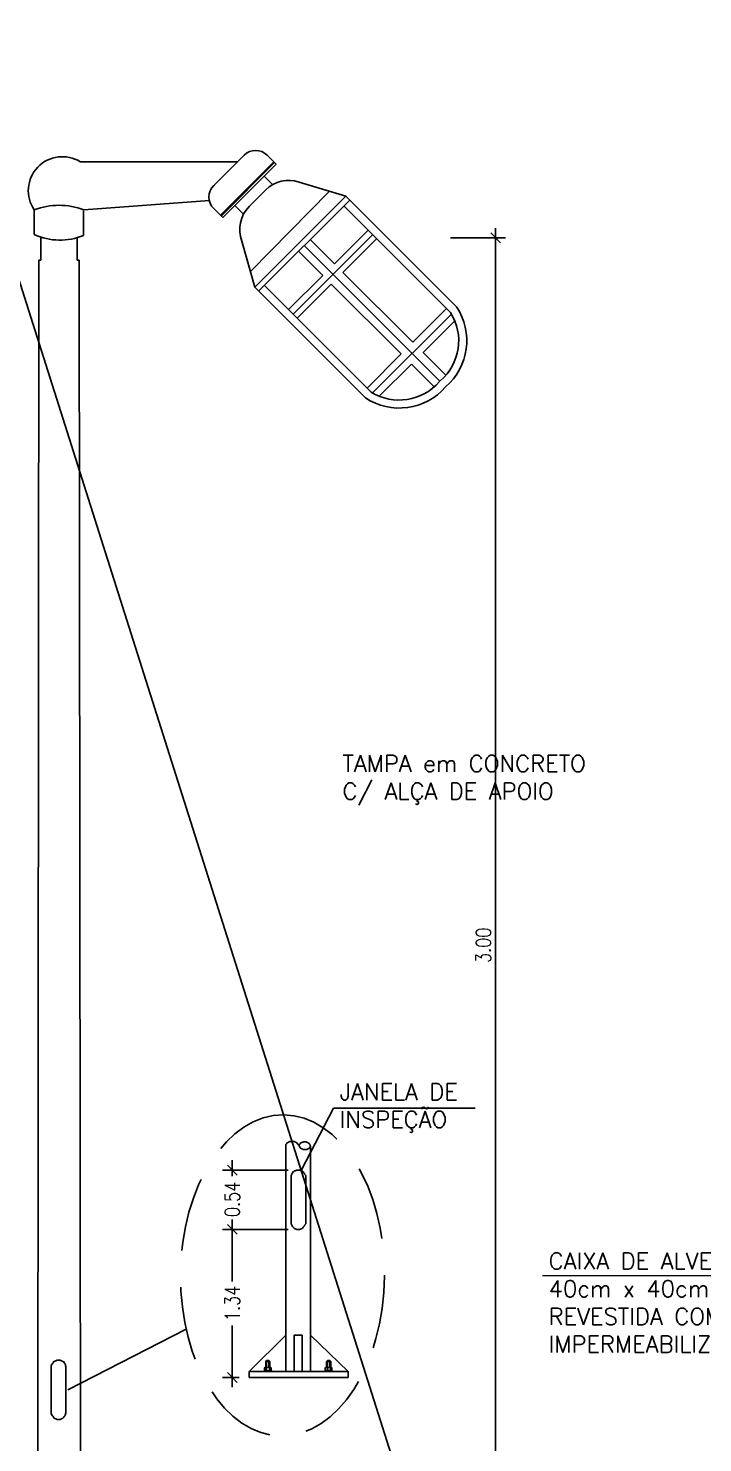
# Model space of a CAD drawing. Header units: inches. Extents: x -7660 to 802, y -193 to 3.
# Drawn here: x 557.95 to 564.8, y -144.27 to -129.88 of the extents above; entities that cross this region are included whole.
import ezdxf

# ---------------------------------------------------------------- set-up
doc = ezdxf.new("R2010")
doc.units = ezdxf.units.IN
doc.header["$MEASUREMENT"] = 0
doc.linetypes.add('HIDDEN', pattern=[0.375, 0.25, -0.125])
for name, color, linetype in [('0-PENA01', 1, 'Continuous'), ('COTAS', 8, 'Continuous'), ('indicação', 7, 'Continuous'), ('lay-exist', 2, 'Continuous'), ('TEXTO', 7, 'Continuous')]:
    doc.layers.add(name, color=color, linetype=linetype)
doc.styles.add('KBBR', font='KBBR.SHX')
doc.styles.add('LM-TXT-2', font='simplex.shx', dxfattribs={"width": 0.8})
doc.styles.add('ROMANS', font='romans.shx', dxfattribs={"height": 10})
doc.styles.get("Standard").update_dxf_attribs({"font": 'arial.ttf'})
doc.dimstyles.new('1-100$7', dxfattribs={"dimscale": 100, "dimtxt": 1.5, "dimasz": 2, "dimexe": 1, "dimexo": 1, "dimgap": 0.75, "dimtad": 1, "dimlfac": 0.001, "dimzin": 1, "dimdsep": 46, "dimtxsty": 'ROMANS', "dimblk": 'OBLIQUE', "dimcen": 0, "dimdle": 1, "dimclre": 9, "dimadec": 0, "dimazin": 0, "dimtfac": 1, "dimtix": 1, "dimtmove": 0, "dimatfit": 2, "dimldrblk": 'OBLIQUE', "dimfxl": 1, "dimarcsym": 0})
doc.dimstyles.new('CIV-COTAS 1-75-A INSTALAR', dxfattribs={"dimscale": 0, "dimtxt": 0.15, "dimasz": 0.1, "dimexe": 0.1, "dimexo": 0.1, "dimgap": 0.05, "dimtad": 1, "dimzin": 1, "dimdsep": 46, "dimtxsty": 'LM-TXT-2', "dimblk": 'OBLIQUE', "dimcen": 0.1, "dimdle": 0.1, "dimclrd": 256, "dimclre": 256, "dimclrt": 256, "dimadec": 0, "dimazin": 0, "dimtfac": 1, "dimtmove": 2, "dimatfit": 3, "dimfxl": 1, "dimtfill": 1, "dimtolj": 1, "dimtzin": 12, "dimarcsym": 0})
doc.dimstyles.new('VERMELHA', dxfattribs={"dimtxt": 0.15, "dimasz": 0.09, "dimexe": 0.18, "dimexo": 0.18, "dimgap": 0.18, "dimtad": 1, "dimdec": 3, "dimzin": 1, "dimdsep": 46, "dimtxsty": 'Standard', "dimblk1": 'DOT', "dimblk2": 'DOT', "dimsah": 1, "dimcen": 2.5, "dimclrd": 1, "dimclre": 1, "dimclrt": 256, "dimadec": 0, "dimazin": 0, "dimtfac": 1, "dimtdec": 3, "dimtmove": 0, "dimatfit": 3, "dimldrblk": 'DOT', "dimfxl": 1, "dimtolj": 1, "dimtzin": 1, "dimarcsym": 0})

# ---------------------------------------------------------------- blocks, each defined once
blk = doc.blocks.new('_Dot')
at = {"layer": '0-PENA01', "color": 0, "lineweight": -2}
blk.add_line((-0.5, 0), (-1, 0), dxfattribs=at)
at = {"layer": '0-PENA01', "color": 0, "const_width": 0.5}
blk.add_lwpolyline([(-0.25, 0, 1), (0.25, 0, 1)], format="xyb", close=True, dxfattribs=at)
blk = doc.blocks.new('_OBLIQUE')
at = {"color": 0, "linetype": 'ByBlock', "lineweight": -2}
blk.add_line((-0.5, -0.5), (0.5, 0.5), dxfattribs=at)
blk = doc.blocks.new('*D205')
at = {"lineweight": -2, "transparency": 16777216}
for p, q in [((562.236, -132.014), (562.796, -132.014)), ((562.696, -146.502), (562.696, -131.914)), ((559.009, -146.402), (562.796, -146.402))]:
    blk.add_line(p, q, dxfattribs=at)
at = {"lineweight": -2, "transparency": 16777216, "xscale": 0.1, "yscale": 0.1, "zscale": 0.1}
for p, rotation in [((562.696, -132.014), 90), ((562.696, -146.402), 270)]:
    blk.add_blockref('_OBLIQUE', p, dxfattribs=dict(at, rotation=rotation))
at = {"transparency": 16777216, "insert": (562.571, -139.208), "char_height": 0.15, "attachment_point": 5, "rotation": 90, "style": 'LM-TXT-2', "bg_fill": 3, "box_fill_scale": 1.25, "bg_fill_color": 256, "bg_fill_true_color": 13158600, "bg_fill_transparency": 0}
blk.add_mtext('\\A1;3.00', dxfattribs=at)
blk = doc.blocks.new('I$C72BBDB9D')
for p, q in [((-83.7, 760.6), (-83.7, 122.6)), ((-83.7, 122.6), (-210.2, 0)), ((-210.2, 0), (123.8, 0)), ((123.8, 0), (123.8, -20)), ((123.8, -20), (-210.2, -20))]:
    blk.add_line(p, q)
at = {"linetype": 'ByBlock'}
blk.add_line((-210.2, 0), (-210.2, -20), dxfattribs=at)
for points in [[(-43.6, 763), (-44.8, 765.3), (-46, 767.7), (-48.3, 768.9), (-49.5, 771.2), (-51.9, 772.4), (-54.2, 773.6), (-56.6, 774.8), (-59, 774.8), (-61.3, 775.9), (-67.2, 775.9), (-69.6, 774.8), (-71.9, 774.8), (-74.3, 772.4), (-76.7, 771.2), (-79, 770), (-80.2, 767.7), (-82.5, 765.3), (-82.5, 763), (-83.7, 760.6)], [(-83.7, 760.6), (-82.5, 758.3), (-80.2, 755.9), (-79, 754.7), (-76.7, 753.5), (-73.1, 751.2), (-70.8, 750), (-68.4, 750), (-60.1, 750), (-57.8, 750), (-55.4, 752.4), (-51.9, 753.5), (-49.5, 754.7), (-48.3, 755.9), (-46, 759.4), (-44.8, 761.8), (-42.5, 764.2), (-42.5, 766.5)], [(0, 766.5), (-2.4, 768.9), (-3.5, 771.2), (-5.9, 772.4), (-9.4, 774.8), (-11.8, 775.9), (-14.2, 777.1), (-16.5, 777.1), (-25.9, 777.1), (-28.3, 777.1), (-30.7, 775.9), (-34.2, 774.8), (-36.6, 772.4), (-38.9, 771.2), (-40.1, 768.9), (-42.5, 766.5)], [(123.8, 0), (0, 122.6), (0, 766.5)], [(-17.7, 655.7), (-17.7, 661.6), (-18.9, 663.9), (-20, 666.3), (-21.2, 668.6), (-22.4, 671), (-24.8, 674.5), (-27.1, 675.7), (-29.5, 678.1), (-31.8, 678.1), (-35.4, 679.2), (-37.7, 680.4), (-40.1, 680.4), (-43.6, 680.4), (-46, 680.4), (-49.5, 679.2), (-51.9, 678.1), (-55.4, 678.1), (-57.8, 675.7), (-59, 674.5), (-61.3, 671), (-63.7, 668.6), (-63.7, 666.3), (-66, 663.9), (-67.2, 661.6), (-67.2, 659.2), (-67.2, 655.7)], [(-67.2, 504.7), (-67.2, 655.7)], [(-17.7, 504.7), (-17.7, 655.7)], [(-67.2, 504.7), (-67.2, 502.4), (-67.2, 498.8), (-66, 496.5), (-63.7, 494.1), (-63.7, 491.7), (-61.3, 489.4), (-59, 487), (-57.8, 484.7), (-55.4, 483.5), (-51.9, 482.3), (-49.5, 481.1), (-46, 480), (-37.7, 480), (-35.4, 481.1), (-31.8, 482.3), (-29.5, 483.5), (-27.1, 484.7), (-24.8, 487), (-22.4, 489.4), (-21.2, 491.7), (-20, 494.1), (-18.9, 496.5), (-17.7, 498.8), (-17.7, 504.7)], [(-83.7, 122.6), (-83.7, 0)], [(-55.4, 122.6), (-28.3, 122.6), (-28.3, 0), (-55.4, 0), (-55.4, 122.6)], [(0, 122.6), (0, 0)], [(-133.3, 3.5), (-156.8, 3.5)], [(-156.8, 3.5), (-156.8, 0)], [(-150.9, 11.8), (-152.1, 13), (-154.5, 13), (-155.7, 11.8)], [(-155.7, 11.8), (-155.7, 3.5)], [(-136.8, 13), (-153.3, 13)], [(-148.6, 37.7), (-152.1, 34.2)], [(-152.1, 34.2), (-152.1, 13)], [(-152.1, 34.2), (-138, 34.2)], [(-140.3, 11.8), (-141.5, 13), (-148.6, 13), (-150.9, 11.8)], [(-150.9, 11.8), (-150.9, 3.5)], [(-140.3, 37.7), (-148.6, 37.7)], [(-148.6, 37.7), (-148.6, 13)], [(-140.3, 37.7), (-138, 34.2)], [(-140.3, 37.7), (-140.3, 13)], [(-133.3, 11.8), (-134.4, 13), (-138, 13), (-140.3, 11.8)], [(-140.3, 11.8), (-140.3, 3.5)], [(-138, 34.2), (-138, 13)], [(-133.3, 11.8), (-133.3, 3.5)], [(-133.3, 3.5), (-133.3, 0)], [(48.3, 3.5), (71.9, 3.5)], [(48.3, 3.5), (48.3, 0)], [(54.2, 11.8), (54.2, 13), (50.7, 13), (49.5, 11.8)], [(49.5, 11.8), (49.5, 3.5)], [(51.9, 13), (69.6, 13)], [(56.6, 37.7), (54.2, 34.2)], [(54.2, 34.2), (54.2, 13)], [(54.2, 34.2), (67.2, 34.2)], [(66, 11.8), (63.7, 13), (57.8, 13), (54.2, 11.8)], [(54.2, 11.8), (54.2, 3.5)], [(56.6, 37.7), (56.6, 13)], [(56.6, 37.7), (64.9, 37.7)], [(64.9, 37.7), (64.9, 13)], [(64.9, 37.7), (67.2, 34.2)], [(71.9, 11.8), (70.8, 13), (67.2, 13), (66, 11.8)], [(66, 11.8), (66, 3.5)], [(67.2, 34.2), (67.2, 13)], [(71.9, 11.8), (71.9, 3.5)], [(71.9, 3.5), (71.9, 0)]]:
    blk.add_lwpolyline(points)
blk = doc.blocks.new('*D206')
at = {"lineweight": -2, "transparency": 16777216}
for p, q in [((560.02, -141.394), (560.02, -141.556)), ((560.589, -141.494), (559.92, -141.494)), ((560.589, -142.097), (559.92, -142.097)), ((560.02, -142.197), (560.02, -142.027))]:
    blk.add_line(p, q, dxfattribs=at)
at = {"transparency": 16777216, "insert": (560.02, -141.792), "char_height": 0.15, "attachment_point": 5, "rotation": 90, "style": 'LM-TXT-2', "bg_fill": 3, "box_fill_scale": 1.25, "bg_fill_color": 256, "bg_fill_true_color": 13158600, "bg_fill_transparency": 0}
blk.add_mtext('\\A1;0.54', dxfattribs=at)
at = {"lineweight": -2, "transparency": 16777216, "xscale": 0.1, "yscale": 0.1, "zscale": 0.1}
for p, rotation in [((560.02, -141.494), 90), ((560.02, -142.097), 270)]:
    blk.add_blockref('_OBLIQUE', p, dxfattribs=dict(at, rotation=rotation))
blk = doc.blocks.new('*D207')
at = {"lineweight": -2, "transparency": 16777216}
for p, q in [((560.296, -142.097), (559.92, -142.097)), ((560.02, -141.997), (560.02, -142.626)), ((560.02, -143.703), (560.02, -143.074)), ((560.09, -143.603), (559.92, -143.603))]:
    blk.add_line(p, q, dxfattribs=at)
at = {"lineweight": -2, "transparency": 16777216, "xscale": 0.1, "yscale": 0.1, "zscale": 0.1}
for p, rotation in [((560.02, -142.097), 90), ((560.02, -143.603), 270)]:
    blk.add_blockref('_OBLIQUE', p, dxfattribs=dict(at, rotation=rotation))
at = {"transparency": 16777216, "insert": (560.02, -142.85), "char_height": 0.15, "attachment_point": 5, "rotation": 90, "style": 'LM-TXT-2', "bg_fill": 3, "box_fill_scale": 1.25, "bg_fill_color": 256, "bg_fill_true_color": 13158600, "bg_fill_transparency": 0}
blk.add_mtext('\\A1;1.34', dxfattribs=at)
blk = doc.blocks.new('caixasddeps')
at = {"layer": 'indicação', "color": 7, "char_height": 0.04, "width": 0.904389, "attachment_point": 1, "style": 'KBBR'}
for s, insert in [('\\pxi-23.75;{\\Fromans|c0;TAMPA em CONCRETO\\PC/ ALÇA DE APOIO}', (-4.3956, 2.6759)), ('{\\Fromans|c0;CAIXA DE ALVENARIA\\P40cm x 40cm (INTERNO) REVESTIDA COM ARGAMASSA IMPERMEABILIZADA}', (-4.8502, 1.4798))]:
    blk.add_mtext(s, dxfattribs=dict(at, insert=insert))
at = {"layer": 'TEXTO'}
blk.add_leader([(-3.8152, 1.7671), (-4.0683, 1.4241), (-4.8652, 1.4241)], dimstyle='VERMELHA', override={"dimasz": 0.05, "dimtad": 0, "dimclrd": 8}, dxfattribs=at)

msp = doc.modelspace()

# ---------------------------------------------------------------- linework, layer by layer
at = {"layer": 'lay-exist', "color": 1}
for p, q in [((560.13961, -131.17319), (559.83144, -131.48135)), ((560.46553, -131.26448), (560.37425, -131.1732)), ((560.07315, -131.23965), (558.47527, -131.23965)), ((559.89927, -131.78381), (560.44207, -131.24101)), ((559.90709, -131.79163), (560.44989, -131.24883)), ((559.92273, -131.80728), (560.46553, -131.26448)), ((560.34355, -131.38646), (560.43015, -131.47306)), ((561.17456, -131.59012), (560.69862, -131.44649)), ((560.19244, -131.69401), (560.3596, -131.52685)), ((561.00845, -131.53999), (560.20331, -132.35524)), ((560.24838, -132.5163), (561.17456, -131.59012)), ((562.29831, -132.71387), (561.17456, -131.59012)), ((558.00809, -131.73003), (558.00809, -131.97948)), ((558.50783, -131.73867), (558.50783, -131.98813)), ((559.7869, -131.63508), (558.51067, -131.73003)), ((559.92273, -131.80728), (559.83145, -131.716)), ((560.04472, -131.68529), (560.13346, -131.77404)), ((560.28749, -132.55541), (561.21367, -131.62923)), ((562.2379, -132.77427), (561.15326, -131.68963)), ((558.0741, -132.24093), (558.0741, -132.00556)), ((558.44466, -132.24093), (558.44466, -132.01081)), ((560.63716, -132.78915), (561.44497, -131.98134)), ((561.05701, -132.27794), (560.81098, -132.03192)), ((561.05701, -132.27794), (561.39929, -131.93566)), ((561.14397, -132.36491), (561.48625, -132.02263)), ((560.11705, -132.04698), (560.24838, -132.5163)), ((560.93864, -132.39631), (560.69261, -132.15029)), ((562.12909, -133.47156), (560.75057, -132.09233)), ((558.05361, -132.24093), (558.04073, -146.40174)), ((558.0741, -132.24093), (558.05361, -132.24093)), ((558.44466, -132.24093), (558.46515, -132.24093)), ((558.46515, -132.24093), (558.48028, -146.40174)), ((560.59148, -132.74347), (560.93864, -132.39631)), ((561.85429, -133.07523), (561.14397, -132.36491)), ((560.24838, -132.5163), (561.37213, -133.64005)), ((560.34546, -132.49744), (561.43009, -133.58208)), ((560.67845, -132.83043), (561.0256, -132.48328)), ((561.73592, -133.1936), (561.0256, -132.48328)), ((561.85429, -133.07523), (562.19658, -132.73295)), ((561.4442, -133.5905), (562.24644, -132.78825)), ((561.95817, -133.17911), (562.28052, -132.85676)), ((561.38877, -133.54076), (561.73592, -133.1936)), ((562.19001, -133.41094), (561.95817, -133.17911)), ((561.51326, -133.62402), (561.8398, -133.29748)), ((562.07159, -133.52927), (561.8398, -133.29748))]:
    msp.add_line(p, q, dxfattribs=at)
for points in [[(558.32981, -143.48978), (558.32626, -143.48268), (558.32626, -143.47557), (558.31916, -143.46137), (558.31206, -143.45427), (558.3085, -143.44362), (558.29785, -143.44006), (558.26944, -143.42586), (558.24104, -143.42586), (558.22683, -143.43296), (558.21618, -143.43651), (558.20198, -143.44362), (558.19842, -143.45427), (558.19132, -143.46137), (558.18067, -143.48268)], [(558.18067, -143.48268), (558.18067, -143.97271), (558.19132, -143.99401), (558.19842, -144.00111), (558.20198, -144.00822), (558.20908, -144.01532), (558.21618, -144.01887), (558.22683, -144.02242), (558.24104, -144.02952), (558.26944, -144.02952), (558.29785, -144.01532), (558.3085, -144.00822), (558.31206, -144.00111), (558.31916, -143.99401), (558.32626, -143.97981), (558.32626, -143.97271), (558.32981, -143.96205), (558.32981, -143.48978)]]:
    msp.add_lwpolyline(points, dxfattribs=at)
for centre, radius, start, end in [((560.25693, -131.29052), 0.16592, 45, 135), ((558.29307, -131.5338), 0.34601, 58.226632, 214.549305), ((560.59425, -131.7615), 0.33185, 71.667959, 135), ((559.94878, -131.59867), 0.16592, 135, 225), ((558.25938, -132.37064), 0.68814, 68.581458, 111.418542), ((560.42709, -131.92866), 0.33185, 135, 200.888744), ((558.26773, -131.41893), 0.61777, 245.146677, 292.870636), ((561.78213, -133.05859), 0.6207, 310.734878, 33.736576), ((561.78534, -133.06037), 0.53541, 310.598688, 32.299447), ((561.71502, -133.12055), 0.5424, 238.31099, 319.124454), ((561.71685, -133.12388), 0.6207, 236.263424, 319.265122)]:
    msp.add_arc(centre, radius, start, end, dxfattribs=at)

# ---------------------------------------------------------------- block references
at = {"color": 2, "linetype": 'ByBlock', "lineweight": 5, "xscale": 4.229621216896818, "yscale": 4.229621216896818, "zscale": 4.229621216896818}
msp.add_blockref('caixasddeps', (583.74962, -148.59298), dxfattribs=at)

# ---------------------------------------------------------------- next in the draw order: dimensions: what is measured, and where the dimension line sits
dim = msp.add_linear_dim(base=(562.69617, -132.01412), p1=(558.90945, -146.40174), p2=(562.1363, -132.01412), angle=90, text='3.00', dimstyle='CIV-COTAS 1-75-A INSTALAR', override={"dimscale": 1, "dimfxl": 25, "dimfxlon": 1, "dimtfillclr": 256, "dimarcsym": 2})
dim.commit()
dim.dimension.update_dxf_attribs({"geometry": '*D205', "text_midpoint": (562.57117, -139.20793)})

# ---------------------------------------------------------------- next in the draw order: linework, layer by layer
at = {"layer": 'lay-exist', "color": 1}
msp.add_line((559.55143, -143.11184), (558.34866, -143.72713), dxfattribs=at)
at = {"layer": 'lay-exist', "color": 1, "linetype": 'HIDDEN', "ltscale": 3, "extrusion": (0, 0, -1)}
msp.add_ellipse((560.52996, -142.56461), major_axis=(0.01174, 1.63264), ratio=0.63459774, dxfattribs=at)

# ---------------------------------------------------------------- next in the draw order: block references
at = {"layer": 'lay-exist', "color": 1, "xscale": -0.00301120327411445, "yscale": 0.00301120327411445, "zscale": 0.00301120327411445}
msp.add_blockref('I$C72BBDB9D', (560.56324, -143.54243), dxfattribs=at)

# ---------------------------------------------------------------- next in the draw order: texts
at = {"layer": 'lay-exist', "color": 1, "insert": (561.11194, -140.61346), "char_height": 0.168627, "width": 26.5699242, "attachment_point": 1, "style": 'ROMANS'}
msp.add_mtext('JANELA DE \\PINSPEÇÃO', dxfattribs=at)

# ---------------------------------------------------------------- next in the draw order: leaders
at = {"layer": 'COTAS', "color": 1}
msp.add_leader([(560.71948, -141.49708), (561.04846, -140.86316), (562.48636, -140.86316)], dimstyle='1-100$7', override={"dimasz": 1.5, "dimtad": 0, "dimclrd": 256}, dxfattribs=at)

# ---------------------------------------------------------------- next in the draw order: dimensions: what is measured, and where the dimension line sits
dim = msp.add_linear_dim(base=(560.02005, -142.09719), p1=(560.6893, -141.49353), p2=(560.6893, -142.09719), angle=90, text='0.54', dimstyle='CIV-COTAS 1-75-A INSTALAR', override={"dimscale": 1, "dimfxl": 25, "dimfxlon": 1, "dimtfillclr": 256, "dimarcsym": 2})
dim.commit()
dim.dimension.update_dxf_attribs({"geometry": '*D206', "text_midpoint": (560.02005, -141.79166), "dimtype": 160})

# ---------------------------------------------------------------- next in the draw order: dimensions: what is measured, and where the dimension line sits
dim = msp.add_linear_dim(base=(560.02005, -142.09719), p1=(560.19039, -143.60279), p2=(560.39645, -142.09719), angle=90, text='1.34', dimstyle='CIV-COTAS 1-75-A INSTALAR', override={"dimscale": 1, "dimfxl": 25, "dimfxlon": 1, "dimtfillclr": 256, "dimarcsym": 2})
dim.commit()
dim.dimension.update_dxf_attribs({"geometry": '*D207', "text_midpoint": (560.02005, -142.84999), "dimtype": 160})

doc.saveas('drawing.dxf')
